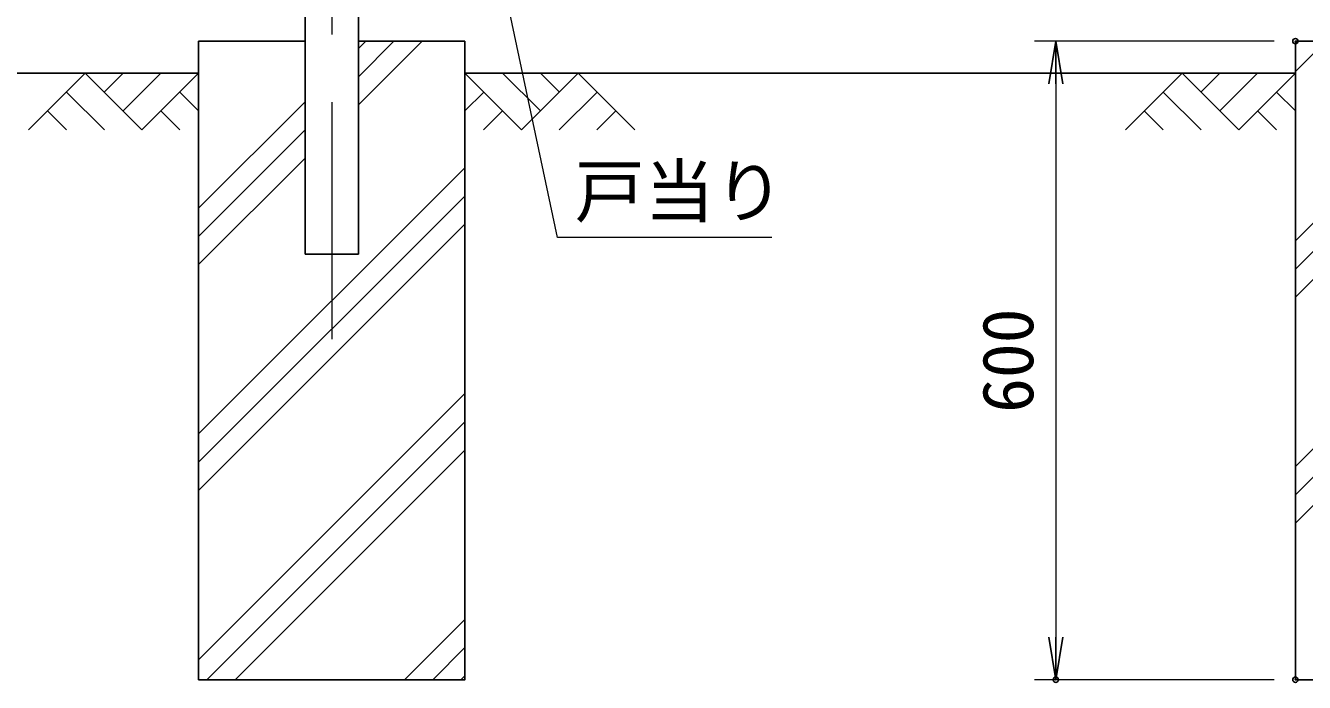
# Model space of a CAD drawing. Units: millimetres, scale not verified. Extents: x -4200 to 4200, y -2970 to 2970.
# Drawn here: x -2931 to -1730, y -825 to -208 of the extents above; entities that cross this region are included whole.
import ezdxf
from ezdxf.enums import TextEntityAlignment as Align

# ---------------------------------------------------------------- set-up
doc = ezdxf.new("R2010")
doc.units = ezdxf.units.MM
doc.header["$LTSCALE"] = 10
doc.header["$PDMODE"] = 32
doc.header["$PDSIZE"] = 5
doc.linetypes.add('USER1', pattern=[50.8, 31.75, -6.35, 6.35, -6.35])
for name, color, linetype, lineweight in [('0-0_D-STR-TXT', 7, 'Continuous', 13), ('0-1_D-STR1', 1, 'Continuous', 25), ('0-2_D-STR4', 7, 'Continuous', 25), ('0-3_D-DCR-HCH', 7, 'Continuous', 13), ('0-4_D-BGD', 7, 'Continuous', 25), ('0-5_D-STR-DIM', 7, 'Continuous', 13), ('0-6_0', 7, 'Continuous', 25), ('0-7_Defpoints', 6, 'Continuous', 25), ('0-A_D-BMK', 2, 'USER1', 13)]:
    doc.layers.add(name, color=color, linetype=linetype, lineweight=lineweight)
doc.styles.add('ＭＳ ゴシック', font='')
doc.styles.get('ＭＳ ゴシック').set_extended_font_data('MS Gothic')

# ---------------------------------------------------------------- blocks, each defined once
blk = doc.blocks.new('_Open')
at = {"layer": '0-6_0'}
blk.add_line((-10, 1.667), (0, 0), dxfattribs=at)
blk.add_lwpolyline([(-10, -1.667), (0, 0), (-10, 0)], dxfattribs=at)

msp = doc.modelspace()

# ---------------------------------------------------------------- linework, layer by layer
at = {"layer": '0-0_D-STR-TXT'}
msp.add_lwpolyline([(-2230.74, -406.76), (-2431.8, -406.76), (-2589.08, 334.56)], dxfattribs=at)
at = {"layer": '0-1_D-STR1'}
for p, q in [((-2668.92, 701.69), (-2668.92, -422.31)), ((-2618.92, 373.69), (-2618.92, -422.31)), ((-2668.92, -422.31), (-2618.92, -422.31))]:
    msp.add_line(p, q, dxfattribs=at)
at = {"layer": '0-2_D-STR4'}
for p, q in [((-2768.92, -222.31), (-2668.92, -222.31)), ((-2768.92, -822.31), (-2768.92, -222.31)), ((-2618.92, -222.31), (-2518.92, -222.31)), ((-1738.92, -222.31), (-1638.92, -222.31)), ((-1738.92, -822.31), (-1738.92, -222.31))]:
    msp.add_line(p, q, dxfattribs=at)
for points in [[(-2518.92, -222.31), (-2518.92, -822.31), (-2768.92, -822.31)], [(-1488.92, -222.31), (-1488.92, -822.31), (-1738.92, -822.31)]]:
    msp.add_lwpolyline(points, dxfattribs=at)
at = {"layer": '0-3_D-DCR-HCH'}
for p, q in [((-2618.92, -282.23), (-2559.01, -222.31)), ((-2618.92, -255.71), (-2585.52, -222.31)), ((-2618.92, -229.19), (-2612.04, -222.31)), ((-1738.92, -250.75), (-1710.48, -222.31)), ((-1738.92, -224.24), (-1736.99, -222.31)), ((-2875.34, -252.31), (-2928.55, -305.53)), ((-2857.6, -270.05), (-2839.87, -252.31)), ((-2839.87, -287.79), (-2804.39, -252.31)), ((-2465.7, -305.53), (-2518.92, -252.31)), ((-2447.97, -287.79), (-2483.44, -252.31)), ((-2412.49, -252.31), (-2465.7, -305.53)), ((-2430.14, -270.15), (-2447.97, -252.31)), ((-2412.49, -252.31), (-2359.28, -305.53)), ((-1845.34, -252.31), (-1898.55, -305.53)), ((-1827.6, -270.05), (-1809.87, -252.31)), ((-1809.87, -287.79), (-1774.39, -252.31)), ((-2893.08, -270.05), (-2857.44, -305.53)), ((-2786.65, -270.05), (-2768.92, -287.71)), ((-2501.18, -270.05), (-2518.92, -287.71)), ((-2394.76, -270.05), (-2430.39, -305.53)), ((-1863.08, -270.05), (-1827.44, -305.53)), ((-1756.65, -270.05), (-1738.92, -287.71)), ((-2910.82, -287.79), (-2893, -305.53)), ((-2804.39, -287.79), (-2786.57, -305.53)), ((-2768.92, -379.19), (-2668.92, -279.19)), ((-2483.44, -287.79), (-2501.26, -305.53)), ((-2377.02, -287.79), (-2394.84, -305.53)), ((-1880.82, -287.79), (-1863, -305.53)), ((-1774.39, -287.79), (-1756.57, -305.53)), ((-2768.92, -405.71), (-2668.92, -305.71)), ((-1738.92, -409.85), (-1638.92, -309.85)), ((-2768.92, -432.23), (-2668.92, -332.23)), ((-2768.92, -591.32), (-2518.92, -341.32)), ((-1738.92, -436.37), (-1638.92, -336.37)), ((-2768.92, -617.84), (-2518.92, -367.84)), ((-1738.92, -462.89), (-1638.92, -362.89)), ((-1738.92, -621.98), (-1488.92, -371.98)), ((-2768.92, -644.36), (-2518.92, -394.36)), ((-1738.92, -648.5), (-1488.92, -398.5)), ((-1738.92, -675.02), (-1488.92, -425.02)), ((-2768.92, -803.46), (-2518.92, -553.46)), ((-2761.26, -822.31), (-2518.92, -579.97)), ((-2734.74, -822.31), (-2518.92, -606.49)), ((-2575.64, -822.31), (-2518.92, -765.59)), ((-2549.13, -822.31), (-2518.92, -792.1)), ((-2522.61, -822.31), (-2518.92, -818.62))]:
    msp.add_line(p, q, dxfattribs=at)
for points in [[(-2875.34, -252.31), (-2822.13, -305.53), (-2768.92, -252.31)], [(-1845.34, -252.31), (-1792.13, -305.53), (-1738.92, -252.31)]]:
    msp.add_lwpolyline(points, dxfattribs=at)
at = {"layer": '0-4_D-BGD'}
for p, q in [((-2768.92, -252.31), (-3026.29, -252.31)), ((-1738.92, -252.31), (-2518.92, -252.31))]:
    msp.add_line(p, q, dxfattribs=at)
at = {"layer": '0-5_D-STR-DIM'}
for p, q in [((-1758.92, -222.31), (-1983.92, -222.31)), ((-1963.92, -262.31), (-1963.92, -782.31)), ((-1758.92, -822.31), (-1983.92, -822.31))]:
    msp.add_line(p, q, dxfattribs=at)
at = {"layer": '0-7_Defpoints'}
for p in [(-1738.92, -222.31), (-1963.92, -822.31), (-1738.92, -822.31), (-1738.92, -822.31)]:
    msp.add_point(p, dxfattribs=at)
at = {"layer": '0-A_D-BMK'}
msp.add_line((-2643.92, 736.38), (-2643.92, -502.31), dxfattribs=at)

# ---------------------------------------------------------------- block references
at = {"layer": '0-5_D-STR-DIM', "xscale": 4, "yscale": 4}
for p, rotation in [((-1963.92, -222.31), 90), ((-1963.92, -822.31), 270)]:
    msp.add_blockref('_Open', p, dxfattribs=dict(at, rotation=rotation))

# ---------------------------------------------------------------- texts
at = {"layer": '0-0_D-STR-TXT', "style": 'ＭＳ ゴシック'}
msp.add_text('戸当り', height=48.09, dxfattribs=at).set_placement((-2415.76, -401.67), align=Align.BOTTOM_LEFT)
at = {"layer": '0-5_D-STR-DIM', "style": 'ＭＳ ゴシック'}
msp.add_text('600', height=48.09, rotation=90, dxfattribs=at).set_placement((-1970.66, -571.56), align=Align.BOTTOM_LEFT)

doc.saveas('drawing.dxf')
